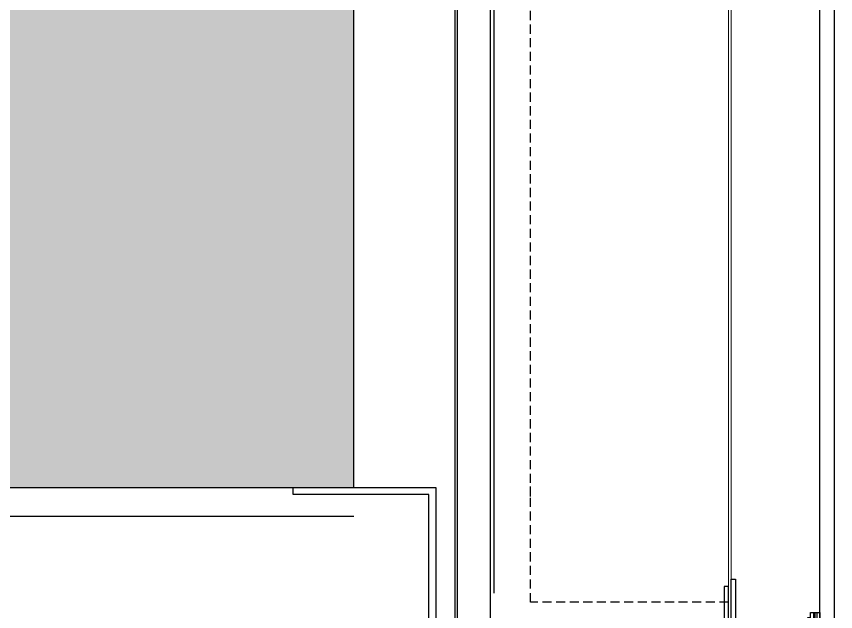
# Model space of a CAD drawing. Header units: inches. Extents: x -772 to 6765, y -813 to 4093.
# Drawn here: x 5966.4 to 6023.7, y 801.3 to 843 of the extents above; entities that cross this region are included whole.
import ezdxf

# ---------------------------------------------------------------- set-up
doc = ezdxf.new("R2010")
doc.units = ezdxf.units.IN
doc.header["$MEASUREMENT"] = 0
doc.linetypes.add('HIDDEN', pattern=[9.525, 6.35, -3.175])
for name, color, linetype in [('aksoy_aksesuar', 40, 'Continuous'), ('aksoy_block', 7, 'Continuous'), ('aksoy_detaytarama', 252, 'Continuous'), ('aksoy_fitil', 1, 'Continuous'), ('aksoy_kapali', 3, 'Continuous'), ('aksoy_pvc', 245, 'Continuous'), ('FHM_WAL_Siva', 30, 'Continuous'), ('H_FAC_Giydirme', 100, 'Continuous'), ('H_FAC_Kaplama', 41, 'Continuous'), ('H_FAC_Metal', 181, 'Continuous'), ('H_GEN_Greyscale1', 251, 'Continuous'), ('H_GEN_YalitimIsi', 32, 'BATTING'), ('H_STR_Betonarme', 4, 'Continuous'), ('H_STR_BetonarmeTarama', 251, 'Continuous')]:
    doc.layers.add(name, color=color, linetype=linetype)
doc.layers.add('aksoy_vida', color=8, linetype='Continuous', lineweight=0)
doc.layers.add('PROFIL', color=5, linetype='Continuous', lineweight=18)
doc.linetypes.add('BATTING', pattern='A,0.00254,-2.54,[134,ltypeshp.shx,S=2.54,R=0,X=-2.54,Y=0],-5.08,[134,ltypeshp.shx,S=2.54,R=180,X=2.54,Y=0],-2.54', length=10.16254)

# ---------------------------------------------------------------- blocks, each defined once
blk = doc.blocks.new('*U223')
at = {"layer": 'aksoy_kapali', "linetype": 'HIDDEN'}
blk.add_lwpolyline([(18.65, 0), (18.65, 812.5)], dxfattribs=at)
at = {"layer": 'H_FAC_Kaplama', "ltscale": 0.2}
for points in [[(221.26, 0), (221.26, 812.5)], [(231.26, 812.5), (231.26, 0)]]:
    blk.add_lwpolyline(points, dxfattribs=at)
at = {"layer": 'H_FAC_Metal'}
for points in [[(-34.35, 812.5), (-34.35, 0)], [(-32.35, 0), (-32.35, 812.5)]]:
    blk.add_lwpolyline(points, dxfattribs=at)
at = {"layer": 'H_FAC_Metal', "lineweight": 5}
for points in [[(157.26, 812.5), (157.26, 0)], [(159.26, 0), (159.26, 812.5)]]:
    blk.add_lwpolyline(points, dxfattribs=at)
at = {"layer": 'H_GEN_Greyscale1'}
blk.add_line((-9.35, 0), (-9.35, 812.5), dxfattribs=at)
blk.add_line((-9.35, 0), (-9.35, 812.5), dxfattribs=at)
at = {"layer": 'H_GEN_YalitimIsi', "ltscale": 0.1}
blk.add_line((-6.85, 0), (-6.85, 812.5), dxfattribs=at)
blk = doc.blocks.new('sove2')
at = {"layer": 'aksoy_detaytarama', "lineweight": 5}
h = blk.add_hatch(color=256, dxfattribs=at)
h.dxf.hatch_style = 1
h.paths.add_polyline_path([(27.4, -6), (27.4, -28), (25.4, -28), (25.4, -8), (-29.98, -8), (-29.98, 14), (-27.98, 14), (-27.98, -6)])
at = {"layer": 'aksoy_kapali', "lineweight": 5}
for points in [[(221.66, -43.01), (221.66, -32.99)], [(223.48, -38), (218.33, -38)]]:
    blk.add_lwpolyline(points, dxfattribs=at)
at = {"layer": 'H_FAC_Giydirme', "lineweight": 5}
blk.add_lwpolyline([(27.4, -6), (27.4, -28), (25.4, -28), (25.4, -8), (-29.98, -8), (-29.98, 14), (-27.98, 14), (-27.98, -6)], close=True, dxfattribs=at)
blk = doc.blocks.new('percin2')
at = {"layer": 'aksoy_vida'}
for p, q in [((-14.37, 11.8), (-13.43, 12.74)), ((-14.37, -1.33), (-14.37, 11.8)), ((-13.12, 12.74), (-13.43, 12.74)), ((-13.43, 12.74), (-13.12, 12.74)), ((-13.12, -2.26), (-13.12, 12.74)), ((-7.92, 3.31), (-7.92, 7.16)), ((-14.37, -1.33), (-13.43, -2.26)), ((-13.12, -2.26), (-13.43, -2.26))]:
    blk.add_line(p, q, dxfattribs=at)
blk.add_arc((-6.67, 5.24), 2.3, 236.99979, 123.00021, dxfattribs=at)
blk = doc.blocks.new('LP01(25X50)')
at = {"layer": 'aksoy_detaytarama', "lineweight": 5}
h = blk.add_hatch(color=256, dxfattribs=at)
h.dxf.hatch_style = 1
h.paths.add_polyline_path([(17.93, -11.42), (17.93, -9.3), (-5.07, -9.3), (-5.07, 38.7), (-7.07, 38.7), (-7.07, -11.3), (-1.07, -11.3), (-0.57, -10.8), (-0.07, -11.42), (0.43, -10.8), (0.93, -11.42), (1.43, -10.8), (1.93, -11.42), (2.43, -10.8), (2.93, -11.42), (3.43, -10.8), (3.93, -11.42), (4.43, -10.8), (4.93, -11.42), (5.43, -10.8), (5.93, -11.42), (6.43, -10.8), (6.93, -11.42), (7.43, -10.8), (7.93, -11.42), (8.43, -10.8), (8.93, -11.42), (9.43, -10.8), (9.93, -11.42), (10.43, -10.8), (10.93, -11.42), (11.43, -10.8), (11.93, -11.42), (12.43, -10.8), (12.93, -11.42), (13.43, -10.8), (13.93, -11.42), (14.43, -10.8), (14.93, -11.42), (15.43, -10.8), (15.93, -11.42), (16.43, -10.8), (16.93, -11.42), (17.43, -10.8)])
at = {"layer": 'H_FAC_Giydirme', "lineweight": 30}
blk.add_lwpolyline([(17.93, -11.42), (17.93, -9.3), (-5.07, -9.3), (-5.07, 38.7), (-7.07, 38.7), (-7.07, -11.3), (-1.07, -11.3), (-0.57, -10.8), (-0.07, -11.42), (0.43, -10.8), (0.93, -11.42), (1.43, -10.8), (1.93, -11.42), (2.43, -10.8), (2.93, -11.42), (3.43, -10.8), (3.93, -11.42), (4.43, -10.8), (4.93, -11.42), (5.43, -10.8), (5.93, -11.42), (6.43, -10.8), (6.93, -11.42), (7.43, -10.8), (7.93, -11.42), (8.43, -10.8), (8.93, -11.42), (9.43, -10.8), (9.93, -11.42), (10.43, -10.8), (10.93, -11.42), (11.43, -10.8), (11.93, -11.42), (12.43, -10.8), (12.93, -11.42), (13.43, -10.8), (13.93, -11.42), (14.43, -10.8), (14.93, -11.42), (15.43, -10.8), (15.93, -11.42), (16.43, -10.8), (16.93, -11.42), (17.43, -10.8), (17.93, -11.42)], dxfattribs=at)
blk = doc.blocks.new('K03 kilps pl')
at = {"layer": 'aksoy_aksesuar'}
for p, q in [((1216.55, 3568.41), (1187.74, 3568.41)), ((1216.55, 3569.41), (1216.55, 3566.91)), ((1201.05, 3566.91), (1201.05, 3553.91)), ((1212.05, 3566.91), (1212.05, 3553.91)), ((1212.05, 3554.91), (1201.05, 3554.91)), ((1212.05, 3553.91), (1201.05, 3553.91))]:
    blk.add_line(p, q, dxfattribs=at)
blk.add_lwpolyline([(1216.55, 3569.41), (1187.74, 3569.41), (1187.74, 3566.91), (1216.55, 3566.91)], dxfattribs=at)
at = {"layer": 'aksoy_fitil'}
blk.add_lwpolyline([(1187.74, 3571.47), (1216.55, 3571.47), (1216.55, 3564.97), (1187.74, 3564.97)], close=True, dxfattribs=at)
blk = doc.blocks.new('serpl1')
at = {"layer": 'aksoy_pvc', "ltscale": 0.1}
for p, q in [((-47.3, 43.9), (-45.3, 128.64)), ((-47.3, 128.64), (-45.3, 43.9))]:
    blk.add_line(p, q, dxfattribs=at)
blk.add_lwpolyline([(-45.3, 128.64), (-47.3, 128.64), (-47.3, 43.9), (-45.3, 43.9)], close=True, dxfattribs=at)
at = {"layer": 'H_FAC_Kaplama', "ltscale": 0.2}
blk.add_lwpolyline([(77.7, -30.1), (-43.3, -30.1, -0.414214), (-44.3, -29.1), (-44.3, -20.1), (77.7, -20.1)], format="xyb", dxfattribs=at)
at = {"layer": 'H_FAC_Metal'}
for points in [[(-45.3, 43.9), (14.7, 43.9), (14.7, 46.9), (-42.3, 46.9), (-42.3, 128.9), (-45.3, 128.9)], [(-30.3, 41.9), (19.7, 41.9), (19.7, 38.9), (-27.3, 38.9), (-27.3, -8.1), (-30.3, -8.1)]]:
    blk.add_lwpolyline(points, close=True, dxfattribs=at)
at = {"ltscale": 0.1, "xscale": -1, "rotation": 270}
blk.add_blockref('sove2', (-34.3, 14.5), dxfattribs=at)
at = {"ltscale": 0.1}
blk.add_blockref('percin2', (-19.18, 5.63), dxfattribs=at)
at = {"layer": 'aksoy_block', "lineweight": 5}
blk.add_blockref('LP01(25X50)', (-25.23, -2.19), dxfattribs=at)
at = {"layer": 'PROFIL'}
blk.add_blockref('K03 kilps pl', (-1220.05, -3585.07), dxfattribs=at)
blk = doc.blocks.new('dt-p117')
at = {"layer": 'aksoy_kapali', "linetype": 'HIDDEN'}
blk.add_lwpolyline([(76, -187.7), (76, -49.09), (157, -49.09)], dxfattribs=at)
at = {"layer": 'H_FAC_Metal'}
blk.add_lwpolyline([(157, 3.91), (29, 3.91, 0.414214), (27, 1.91), (27, -21.09), (29, -21.09), (29, 1.91), (157, 1.91)], format="xyb", dxfattribs=at)
at = {"layer": 'H_FAC_Metal', "lineweight": 5}
blk.add_lwpolyline([(157, -187.7), (10, -187.7), (10, -189.7), (157, -189.7)], dxfattribs=at)
at = {"layer": 'H_GEN_Greyscale1'}
blk.add_line((30, -21.09), (157, -21.09), dxfattribs=at)
at = {"layer": 'H_GEN_YalitimIsi', "ltscale": 0.1}
blk.add_line((82.35, -23.59), (157, -23.59), dxfattribs=at)
blk.add_blockref('serpl1', (72.3, -231.6))

msp = doc.modelspace()

# ---------------------------------------------------------------- hatches: boundary and pattern name
at = {"layer": 'H_STR_BetonarmeTarama'}
h = msp.add_hatch(color=256, dxfattribs=at)
h.dxf.hatch_style = 1
h.paths.add_polyline_path([(5910, 890), (5910, 810), (5990, 810), (5990, 890)])

# ---------------------------------------------------------------- linework, layer by layer
at = {"layer": 'FHM_WAL_Siva'}
msp.add_lwpolyline([(5990, 892), (5908, 892), (5908, 808), (5990, 808)], dxfattribs=at)
at = {"layer": 'H_FAC_Metal'}
msp.add_lwpolyline([(5985.75, 809.5), (5985.75, 810), (5995.75, 810), (5995.75, 796.875), (5995.25, 796.875), (5995.25, 809.5)], close=True, dxfattribs=at)
at = {"layer": 'H_STR_Betonarme'}
msp.add_lwpolyline([(5910, 890), (5910, 810), (5990, 810), (5990, 890)], close=True, dxfattribs=at)

# ---------------------------------------------------------------- block references
at = {"layer": 'aksoy_block', "lineweight": 5, "xscale": 0.1, "yscale": 0.1, "zscale": 0.1}
msp.add_blockref('*U223', (6000.501, 809.375), dxfattribs=at)
at = {"layer": 'aksoy_block', "xscale": 0.1, "yscale": 0.1, "zscale": 0.1, "rotation": 90}
msp.add_blockref('dt-p117', (5997.457, 794.375), dxfattribs=at)

doc.saveas('drawing.dxf')
